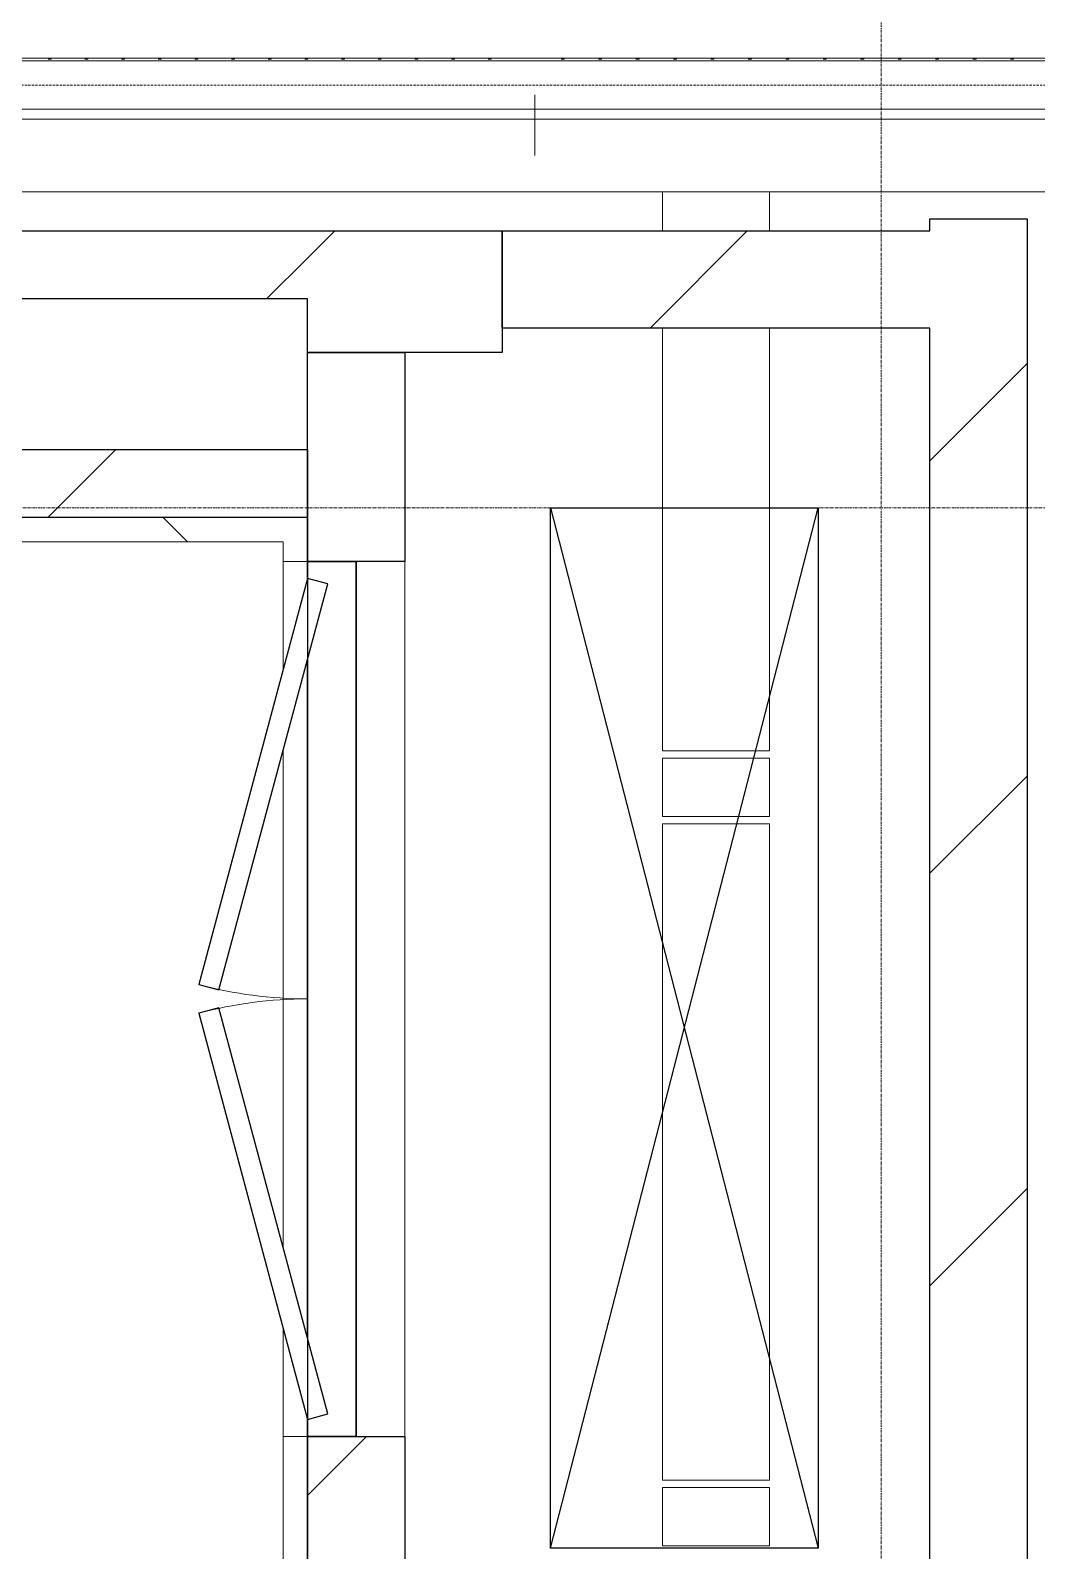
# Model space of a CAD drawing. Header units: millimetres. Extents: x 984 to 425800, y -34355 to 59419.
# Drawn here: x 390731 to 392800, y 34244 to 37371 of the extents above; entities that cross this region are included whole.
import ezdxf

# ---------------------------------------------------------------- set-up
doc = ezdxf.new("R2010")
doc.units = ezdxf.units.MM
doc.linetypes.add('DPA_Grid _ Level 100', pattern=[10, 5.5, -1.6, 1.3, -1.6])
doc.linetypes.add('DPA_Hidden 100', pattern=[7.2, 4.7, -2.5])
for name, color, linetype, lineweight in [('_ _ A-DETL-OPENING', 1, 'Continuous', 25), ('A-DETL', 1, 'Continuous', 70), ('A-DOOR-E', 2, 'Continuous', 25), ('A-DOOR-OPNG', 2, 'Continuous', 9), ('A-FLOR-E', 2, 'Continuous', 9), ('A-GENM', 1, 'Continuous', 9), ('A-GLAZ-CURT', 2, 'Continuous', 9), ('A-GLAZ-CWMG', 2, 'Continuous', 9), ('A-WALL', 5, 'Continuous', 9), ('A-WALL-FNSH', 2, 'Continuous', 9), ('A-WALL-PATT', 1, 'Continuous', 9), ('S-GRID', 251, 'Continuous', 9), ('WALL-E', 2, 'Continuous', 9)]:
    doc.layers.add(name, color=color, linetype=linetype, lineweight=lineweight)
pattern_1 = [(45, (1017098.2, 0), (-1060.66, 1060.66), []), (135, (1017098.2, 0), (-1060.66, -1060.66), [])]
pattern_2 = [(45, (1017098.17, 0), (-424.26407, 424.26407), [])]

# ---------------------------------------------------------------- blocks, each defined once
blk = doc.blocks.new('DPA_CP_Entrance Louver Grill Vertical Z - Louver Grill Vertical Z-18398506-4110-01 GROUND LEVEL - REFLECTED CEILING PLAN')
at = {"layer": 'A-GLAZ-CURT'}
for p, q in [((-691.1, 0), (-691.1, -50)), ((-691.1, -50), (-691.1, 0)), ((691.1, -50), (691.1, 0)), ((691.1, 0), (691.1, -50)), ((-691.1, -50), (-691.1, -125)), ((-691.1, -125), (-691.1, -50)), ((-691.1, -50), (-691.1, -125)), ((-691.1, -125), (-691.1, -50)), ((691.1, -50), (691.1, -125)), ((691.1, -125), (691.1, -50)), ((691.1, -50), (691.1, -125)), ((691.1, -125), (691.1, -50)), ((-641.1, -200), (-643.1, -200)), ((643.1, -200), (641.1, -200))]:
    blk.add_line(p, q, dxfattribs=at)
blk = doc.blocks.new('DPA_CP_Entrance Louver Grill Vertical Z - Louver Grill Vertical Z-18398571-4110-01 GROUND LEVEL - REFLECTED CEILING PLAN')
at = {"layer": 'A-GLAZ-CURT'}
for p, q in [((-716.1, 0), (-716.1, -50)), ((-716.1, -50), (-716.1, 0)), ((716.1, -50), (716.1, 0)), ((716.1, 0), (716.1, -50)), ((-716.1, -50), (-716.1, -125)), ((-716.1, -125), (-716.1, -50)), ((-716.1, -50), (-716.1, -125)), ((-716.1, -125), (-716.1, -50)), ((716.1, -50), (716.1, -125)), ((716.1, -125), (716.1, -50)), ((716.1, -50), (716.1, -125)), ((716.1, -125), (716.1, -50)), ((-666.1, -200), (-668.1, -200)), ((668.1, -200), (666.1, -200))]:
    blk.add_line(p, q, dxfattribs=at)
blk = doc.blocks.new('GM_Louver Grill Vertical Z - Z Profile-V51-4110-01 GROUND LEVEL - REFLECTED CEILING PLAN')
at = {"layer": 'A-GENM'}
for p, q in [((46.4, -73), (40, -73)), ((40, -73), (40, -75)), ((40, -75), (40, -73)), ((40, -73), (46.4, -73)), ((40, -75), (50, -75)), ((50, -75), (40, -75))]:
    blk.add_line(p, q, dxfattribs=at)
blk = doc.blocks.new('DPA_AC-DB-SW - A22_1800x1350 mm-11431926-4110-01 GROUND LEVEL - REFLECTED CEILING PLAN')
at = {"layer": 'A-DOOR-E'}
for p, q in [((-29.5, 323.9), (-865, 100)), ((-18.4, 282.4), (-29.5, 323.9)), ((29.5, 323.9), (18.4, 282.4)), ((865, 100), (29.5, 323.9)), ((-853.9, 58.5), (-18.4, 282.4)), ((18.4, 282.4), (853.9, 58.5)), ((-900, 100), (-865, 100)), ((900, 100), (-900, 100)), ((-900, 0), (-900, 100)), ((-900, 0), (-900, 100)), ((-865, 100), (-853.9, 58.5)), ((698.9, 100), (-698.9, 100)), ((-698.9, 100), (698.9, 100)), ((698.9, 100), (-698.9, 100)), ((853.9, 58.5), (865, 100)), ((865, 100), (900, 100)), ((900, 0), (900, 100)), ((900, 100), (900, 0)), ((-900, 0), (900, 0)), ((900, 0), (-900, 0)), ((-850, 0), (850, 0)), ((-850, 0), (850, 0))]:
    blk.add_line(p, q, dxfattribs=at)
at = {"layer": 'A-DOOR-OPNG'}
for centre, start, end in [((-865, 100), 0, 15.0039), ((865, 100), 164.9962, 180)]:
    blk.add_arc(centre, 865, start, end, dxfattribs=at)
blk = doc.blocks.new('DPA_CP_Entrance Louver Grill Vertical Z - Louver Grill Vertical Z-18398961-4110-01 GROUND LEVEL - REFLECTED CEILING PLAN')
at = {"layer": 'A-GLAZ-CURT'}
for p, q in [((-691.1, 0), (-691.1, -50)), ((-691.1, -50), (-691.1, 0)), ((691.1, -50), (691.1, 0)), ((691.1, 0), (691.1, -50)), ((-691.1, -50), (-691.1, -125)), ((-691.1, -125), (-691.1, -50)), ((-691.1, -50), (-691.1, -125)), ((-691.1, -125), (-691.1, -50)), ((691.1, -50), (691.1, -125)), ((691.1, -125), (691.1, -50)), ((691.1, -50), (691.1, -125)), ((691.1, -125), (691.1, -50))]:
    blk.add_line(p, q, dxfattribs=at)
blk = doc.blocks.new('DPA_CP_Entrance Louver Grill Vertical Z - Louver Grill Vertical Z-18399026-4110-01 GROUND LEVEL - REFLECTED CEILING PLAN')
at = {"layer": 'A-GLAZ-CURT'}
for p, q in [((-716.1, 0), (-716.1, -50)), ((-716.1, -50), (-716.1, 0)), ((716.1, -50), (716.1, 0)), ((716.1, 0), (716.1, -50)), ((-716.1, -50), (-716.1, -125)), ((-716.1, -125), (-716.1, -50)), ((-716.1, -50), (-716.1, -125)), ((-716.1, -125), (-716.1, -50)), ((716.1, -50), (716.1, -125)), ((716.1, -125), (716.1, -50)), ((716.1, -50), (716.1, -125)), ((716.1, -125), (716.1, -50))]:
    blk.add_line(p, q, dxfattribs=at)
blk = doc.blocks.new('GM_Louver Grill Vertical Z - Z Profile-12047619-4110-01 GROUND LEVEL - REFLECTED CEILING PLAN')
at = {"layer": 'A-GENM'}
for p, q in [((40, -75), (50, -75)), ((50, -75), (40, -75))]:
    blk.add_line(p, q, dxfattribs=at)
blk = doc.blocks.new('Rectangular Mullion - Entrance Louver Top-12064533-4110-01 GROUND LEVEL - REFLECTED CEILING PLAN')
at = {"layer": 'A-GLAZ-CWMG'}
for p, q in [((-629626.1, 37309), (-631058.3, 37309)), ((-631058.3, 37309), (-629626.1, 37309)), ((-631058.3, 37209), (-629626.1, 37209)), ((-631058.3, 37209), (-629626.1, 37209)), ((-631058.3, 37189), (-629626.1, 37189)), ((-631058.3, 37189), (-629626.1, 37189)), ((-631058.3, 37039), (-629626.1, 37039)), ((-631058.3, 37039), (-629626.1, 37039))]:
    blk.add_line(p, q, dxfattribs=at)
blk = doc.blocks.new('Rectangular Mullion - Entrance Louver Top-12064534-4110-01 GROUND LEVEL - REFLECTED CEILING PLAN')
at = {"layer": 'A-GLAZ-CWMG'}
for p, q in [((-623947.4, 37309), (-625329.6, 37309)), ((-625329.6, 37309), (-623947.4, 37309)), ((-623947.4, 37309), (-623947.4, 37039)), ((-623947.4, 37209), (-623947.4, 37309)), ((-625329.6, 37209), (-623947.4, 37209)), ((-625329.6, 37209), (-623947.4, 37209)), ((-625329.6, 37189), (-623947.4, 37189)), ((-625329.6, 37189), (-623947.4, 37189)), ((-623947.4, 37189), (-623947.4, 37209)), ((-623947.4, 37039), (-623947.4, 37189)), ((-625329.6, 37039), (-623947.4, 37039)), ((-625329.6, 37039), (-623947.4, 37039))]:
    blk.add_line(p, q, dxfattribs=at)
blk = doc.blocks.new('Rectangular Mullion - 50x200-12064535-4110-01 GROUND LEVEL - REFLECTED CEILING PLAN')
at = {"layer": 'A-GLAZ-CWMG'}
for p, q in [((-631058.3, 37314), (-629626.1, 37314)), ((-629626.1, 37314), (-631058.3, 37314))]:
    blk.add_line(p, q, dxfattribs=at)
blk = doc.blocks.new('Rectangular Mullion - 50x200-12064536-4110-01 GROUND LEVEL - REFLECTED CEILING PLAN')
at = {"layer": 'A-GLAZ-CWMG'}
for p, q in [((-625329.6, 37314), (-623947.4, 37314)), ((-623947.4, 37314), (-625329.6, 37314)), ((-623947.4, 37314), (-623947.4, 37114)), ((-623947.4, 37114), (-623947.4, 37314))]:
    blk.add_line(p, q, dxfattribs=at)
blk = doc.blocks.new('System Panel - DPA-AR_Metal Ceiling Rectangular Panel-12710736-4110-01 GROUND LEVEL - REFLECTED CEILING PLAN')
at = {"layer": 'A-GLAZ-CURT'}
for p, q in [((-624847.4, 35739.1), (-625067.4, 35739.1)), ((-625067.4, 35739.1), (-625067.4, 34389.1)), ((-625067.4, 34389.1), (-625067.4, 35739.1)), ((-625067.4, 35739.1), (-624847.4, 35739.1)), ((-624847.4, 34389.1), (-624847.4, 35739.1)), ((-624847.4, 35739.1), (-624847.4, 34389.1)), ((-625067.4, 34389.1), (-624847.4, 34389.1)), ((-624847.4, 34389.1), (-625067.4, 34389.1))]:
    blk.add_line(p, q, dxfattribs=at)
blk = doc.blocks.new('DPA_CP_Metal Ceiling Panel - Vertical Panel Entrance-12710700-4110-01 GROUND LEVEL - REFLECTED CEILING PLAN')
at = {"layer": 'A-GLAZ-CURT'}
for p, q in [((-625067.4, 35754.1), (-625067.4, 35874.1)), ((-625067.4, 35874.1), (-624847.4, 35874.1)), ((-624847.4, 35874.1), (-625067.4, 35874.1)), ((-625067.4, 35874.1), (-625067.4, 35754.1)), ((-625067.4, 35754.1), (-625067.4, 35874.1)), ((-625067.4, 35874.1), (-624847.4, 35874.1)), ((-624847.4, 35754.1), (-624847.4, 35874.1)), ((-624847.4, 35754.1), (-624847.4, 35874.1)), ((-624847.4, 35874.1), (-624847.4, 35754.1)), ((-625067.4, 35754.1), (-624847.4, 35754.1)), ((-625067.4, 35754.1), (-624847.4, 35754.1)), ((-624847.4, 35754.1), (-625067.4, 35754.1))]:
    blk.add_line(p, q, dxfattribs=at)
blk = doc.blocks.new('System Panel - DPA-AR_Metal Ceiling Rectangular Panel-12710072-4110-01 GROUND LEVEL - REFLECTED CEILING PLAN')
at = {"layer": 'A-GLAZ-CURT'}
for p, q in [((-625067.4, 36959), (-625067.4, 37039)), ((-625067.4, 37039), (-624847.4, 37039)), ((-624847.4, 37039), (-625067.4, 37039)), ((-625067.4, 37039), (-625067.4, 36959)), ((-624847.4, 37039), (-624847.4, 36959)), ((-624847.4, 36959), (-624847.4, 37039)), ((-625067.4, 35889.1), (-625067.4, 36759)), ((-625067.4, 36759), (-625067.4, 35889.1)), ((-624847.4, 36759), (-624847.4, 35889.1)), ((-624847.4, 35889.1), (-624847.4, 36759)), ((-624847.4, 35889.1), (-625067.4, 35889.1)), ((-625067.4, 35889.1), (-624847.4, 35889.1))]:
    blk.add_line(p, q, dxfattribs=at)
blk = doc.blocks.new('System Panel - DPA-AR_Metal Ceiling Rectangular Panel-16088886-4110-01 GROUND LEVEL - REFLECTED CEILING PLAN')
at = {"layer": 'A-GLAZ-CURT'}
for p, q in [((-626757.4, 36959), (-626757.4, 37039)), ((-626757.4, 37039), (-625067.4, 37039)), ((-625067.4, 37039), (-626757.4, 37039)), ((-626757.4, 37039), (-626757.4, 36959)), ((-625067.4, 37039), (-625067.4, 36959)), ((-625067.4, 36959), (-625067.4, 37039)), ((-625067.4, 36959), (-626757.4, 36959)), ((-626757.4, 36959), (-625067.4, 36959))]:
    blk.add_line(p, q, dxfattribs=at)

msp = doc.modelspace()

# ---------------------------------------------------------------- hatches: boundary and pattern name
at = {"layer": 'A-WALL-PATT'}
h = msp.add_hatch(dxfattribs=at)
h.set_pattern_fill('FP_2', color=256, style=0, pattern_type=2)
h.set_pattern_definition(pattern_2)
h.paths.add_polyline_path([(392780.8, 31349), (392780.8, 36984), (392580.8, 36984), (392580.8, 31349)])
h = msp.add_hatch(dxfattribs=at)
h.set_pattern_fill('FP_2', color=256, style=0, pattern_type=2)
h.set_pattern_definition(pattern_2)
h.paths.add_polyline_path([(390210.6, 36819), (391300.8, 36819), (391300.8, 36959), (389131.3, 36959), (389131.3, 36819)])
h = msp.add_hatch(dxfattribs=at)
h.set_pattern_fill('FP_2', color=256, style=0, pattern_type=2)
h.set_pattern_definition(pattern_2)
h.paths.add_polyline_path([(391300.8, 36709), (391700.8, 36709), (391700.8, 36959), (391300.8, 36959), (391300.8, 36819)])
h = msp.add_hatch(dxfattribs=at)
h.set_pattern_fill('FP_2', color=256, style=0, pattern_type=2)
h.set_pattern_definition(pattern_2)
h.paths.add_polyline_path([(391700.8, 36759), (392580.8, 36759), (392580.8, 36959), (391700.8, 36959), (391700.8, 36849.2)])
h = msp.add_hatch(dxfattribs=at)
h.set_pattern_fill('FP_2', color=256, style=0, pattern_type=2)
h.set_pattern_definition(pattern_2)
h.paths.add_polyline_path([(391300.8, 31549), (391500.8, 31549), (391500.8, 32079), (391300.8, 32079)])
h.paths.add_polyline_path([(391300.8, 33879), (391500.8, 33879), (391500.8, 34479), (391300.8, 34479)])
h.paths.add_polyline_path([(391300.8, 36279), (391500.8, 36279), (391500.8, 36709), (391300.8, 36709), (391300.8, 36369)])
h = msp.add_hatch(dxfattribs=at)
h.set_pattern_fill('FP_2', color=256, style=0, pattern_type=2)
h.set_pattern_definition(pattern_2)
h.paths.add_polyline_path([(391300.8, 36369), (391300.8, 36509), (388871.3, 36509), (388871.3, 36369), (390210.6, 36369)])
h = msp.add_hatch(dxfattribs=at)
h.set_pattern_fill('FP_7', color=256, style=0, pattern_type=2)
h.set_pattern_definition(pattern_1)
h.paths.add_polyline_path([(390210.6, 36319), (391250.8, 36319), (391250.8, 36369), (388681.3, 36369), (388681.3, 36319)])
h = msp.add_hatch(dxfattribs=at)
h.set_pattern_fill('FP_7', color=256, style=0, pattern_type=2)
h.set_pattern_definition(pattern_1)
h.paths.add_polyline_path([(391250.8, 17889), (391300.8, 17889), (391300.8, 32079), (391250.8, 32079), (391250.8, 18116)])
h.paths.add_polyline_path([(391300.8, 33879), (391300.8, 34479), (391250.8, 34479), (391250.8, 33879)])
h.paths.add_polyline_path([(391250.8, 36279), (391300.8, 36279), (391300.8, 36369), (391250.8, 36369), (391250.8, 36319)])

# ---------------------------------------------------------------- linework, layer by layer
at = {"layer": '_ _ A-DETL-OPENING'}
for p, q in [((391800.8, 34249), (391800.8, 36389)), ((391800.8, 36389), (392350.8, 36389)), ((391800.8, 34249), (392350.8, 36389)), ((391800.8, 36389), (392350.8, 34249)), ((392350.8, 36389), (392350.8, 34249)), ((392350.8, 34249), (391800.8, 34249))]:
    msp.add_line(p, q, dxfattribs=at)
at = {"layer": 'A-DETL', "linetype": 'DPA_Hidden 100', "lineweight": 9}
msp.add_line((393380.8, 37259), (383280.8, 37259), dxfattribs=at)
at = {"layer": 'A-FLOR-E'}
for p, q in [((392030.8, 36389), (391800.8, 36389)), ((391800.8, 36389), (391800.8, 34249)), ((391800.8, 36389), (392030.8, 36389)), ((391800.8, 34249), (391800.8, 36389)), ((392350.8, 36389), (392250.8, 36389)), ((392250.8, 36389), (392350.8, 36389)), ((392350.8, 34249), (392350.8, 36389)), ((392350.8, 36389), (392350.8, 34249)), ((391800.8, 34249), (392350.8, 34249)), ((392350.8, 34249), (391800.8, 34249))]:
    msp.add_line(p, q, dxfattribs=at)
at = {"layer": 'A-WALL', "color": 7, "lineweight": 25}
for p, q in [((392580.8, 36959), (392580.8, 36984)), ((392580.8, 36984), (392780.8, 36984)), ((392780.8, 36984), (392780.8, 31349)), ((389131.3, 36959), (391300.8, 36959)), ((391300.8, 36959), (391700.8, 36959)), ((391700.8, 36759), (391700.8, 36959)), ((391700.8, 36959), (392580.8, 36959)), ((391700.8, 36959), (391700.8, 36709)), ((391300.8, 36819), (389131.3, 36819)), ((391300.8, 36709), (391300.8, 36819)), ((392580.8, 36759), (391700.8, 36759)), ((392580.8, 34199), (392580.8, 36759)), ((391700.8, 36709), (391300.8, 36709)), ((391300.8, 36369), (391300.8, 36709)), ((391300.8, 36709), (391400.8, 36709)), ((391400.8, 36709), (391500.8, 36709)), ((391500.8, 36709), (391500.8, 36279)), ((388871.3, 36509), (391300.8, 36509)), ((391300.8, 36509), (391300.8, 36369)), ((391300.8, 36369), (388871.3, 36369)), ((391300.8, 36369), (391300.8, 36279)), ((391300.8, 36279), (391300.8, 36369)), ((391400.8, 36279), (391300.8, 36279)), ((391500.8, 36279), (391400.8, 36279)), ((391300.8, 34479), (391300.8, 33879)), ((391300.8, 34479), (391400.8, 34479)), ((391300.8, 33879), (391300.8, 34479)), ((391400.8, 34479), (391500.8, 34479)), ((391500.8, 34479), (391500.8, 34199))]:
    msp.add_line(p, q, dxfattribs=at)
at = {"layer": 'A-WALL-FNSH', "color": 250}
for p, q in [((388731.3, 36369), (391250.8, 36369)), ((391250.8, 36369), (391300.8, 36369)), ((391250.8, 36319), (388681.3, 36319)), ((391250.8, 36279), (391250.8, 36319)), ((391300.8, 36279), (391250.8, 36279)), ((391250.8, 33879), (391250.8, 34479)), ((391250.8, 34479), (391300.8, 34479))]:
    msp.add_line(p, q, dxfattribs=at)
at = {"layer": 'S-GRID', "linetype": 'DPA_Grid _ Level 100'}
for p, q in [((392480.8, -30742.3), (392480.8, 54919.2)), ((340815.8, 36389), (415577.1, 36389))]:
    msp.add_line(p, q, dxfattribs=at)
at = {"layer": 'WALL-E'}
for p, q in [((391800.8, 36389), (391800.8, 34249)), ((391800.8, 34249), (391800.8, 36389)), ((391800.8, 36389), (391800.8, 34249)), ((391800.8, 34249), (391800.8, 36389)), ((391250.8, 36279), (391250.8, 36057.5)), ((391250.8, 36279), (391300.8, 36279)), ((391300.8, 36279), (391500.8, 36279)), ((391500.8, 34479), (391500.8, 36279)), ((391250.8, 35891.4), (391250.8, 34866.7)), ((391250.8, 34700.6), (391250.8, 34479)), ((391300.8, 34479), (391250.8, 34479)), ((391300.8, 34479), (391500.8, 34479))]:
    msp.add_line(p, q, dxfattribs=at)

# ---------------------------------------------------------------- block references
at = {"layer": 'A-DOOR-E', "rotation": 90}
msp.add_blockref('DPA_AC-DB-SW - A22_1800x1350 mm-11431926-4110-01 GROUND LEVEL - REFLECTED CEILING PLAN', (391400.8, 35379), dxfattribs=at)
at = {"layer": 'A-GENM', "rotation": 180}
for name, p in [('GM_Louver Grill Vertical Z - Z Profile-V51-4110-01 GROUND LEVEL - REFLECTED CEILING PLAN', (390813.5, 37239)), ('GM_Louver Grill Vertical Z - Z Profile-12047619-4110-01 GROUND LEVEL - REFLECTED CEILING PLAN', (390813.5, 37239)), ('GM_Louver Grill Vertical Z - Z Profile-V51-4110-01 GROUND LEVEL - REFLECTED CEILING PLAN', (390889, 37239)), ('GM_Louver Grill Vertical Z - Z Profile-12047619-4110-01 GROUND LEVEL - REFLECTED CEILING PLAN', (390889, 37239)), ('GM_Louver Grill Vertical Z - Z Profile-V51-4110-01 GROUND LEVEL - REFLECTED CEILING PLAN', (390964.4, 37239)), ('GM_Louver Grill Vertical Z - Z Profile-12047619-4110-01 GROUND LEVEL - REFLECTED CEILING PLAN', (390964.4, 37239)), ('GM_Louver Grill Vertical Z - Z Profile-V51-4110-01 GROUND LEVEL - REFLECTED CEILING PLAN', (391039.8, 37239)), ('GM_Louver Grill Vertical Z - Z Profile-12047619-4110-01 GROUND LEVEL - REFLECTED CEILING PLAN', (391039.8, 37239)), ('GM_Louver Grill Vertical Z - Z Profile-V51-4110-01 GROUND LEVEL - REFLECTED CEILING PLAN', (391115.2, 37239)), ('GM_Louver Grill Vertical Z - Z Profile-12047619-4110-01 GROUND LEVEL - REFLECTED CEILING PLAN', (391115.2, 37239)), ('GM_Louver Grill Vertical Z - Z Profile-V51-4110-01 GROUND LEVEL - REFLECTED CEILING PLAN', (391190.6, 37239)), ('GM_Louver Grill Vertical Z - Z Profile-12047619-4110-01 GROUND LEVEL - REFLECTED CEILING PLAN', (391190.6, 37239)), ('GM_Louver Grill Vertical Z - Z Profile-V51-4110-01 GROUND LEVEL - REFLECTED CEILING PLAN', (391266.1, 37239)), ('GM_Louver Grill Vertical Z - Z Profile-12047619-4110-01 GROUND LEVEL - REFLECTED CEILING PLAN', (391266.1, 37239)), ('GM_Louver Grill Vertical Z - Z Profile-V51-4110-01 GROUND LEVEL - REFLECTED CEILING PLAN', (391341.5, 37239)), ('GM_Louver Grill Vertical Z - Z Profile-12047619-4110-01 GROUND LEVEL - REFLECTED CEILING PLAN', (391341.5, 37239)), ('GM_Louver Grill Vertical Z - Z Profile-V51-4110-01 GROUND LEVEL - REFLECTED CEILING PLAN', (391416.9, 37239)), ('GM_Louver Grill Vertical Z - Z Profile-12047619-4110-01 GROUND LEVEL - REFLECTED CEILING PLAN', (391416.9, 37239)), ('GM_Louver Grill Vertical Z - Z Profile-V51-4110-01 GROUND LEVEL - REFLECTED CEILING PLAN', (391492.3, 37239)), ('GM_Louver Grill Vertical Z - Z Profile-12047619-4110-01 GROUND LEVEL - REFLECTED CEILING PLAN', (391492.3, 37239)), ('GM_Louver Grill Vertical Z - Z Profile-V51-4110-01 GROUND LEVEL - REFLECTED CEILING PLAN', (391567.8, 37239)), ('GM_Louver Grill Vertical Z - Z Profile-12047619-4110-01 GROUND LEVEL - REFLECTED CEILING PLAN', (391567.8, 37239)), ('GM_Louver Grill Vertical Z - Z Profile-V51-4110-01 GROUND LEVEL - REFLECTED CEILING PLAN', (391643.2, 37239)), ('GM_Louver Grill Vertical Z - Z Profile-12047619-4110-01 GROUND LEVEL - REFLECTED CEILING PLAN', (391643.2, 37239)), ('GM_Louver Grill Vertical Z - Z Profile-V51-4110-01 GROUND LEVEL - REFLECTED CEILING PLAN', (391718.6, 37239)), ('GM_Louver Grill Vertical Z - Z Profile-12047619-4110-01 GROUND LEVEL - REFLECTED CEILING PLAN', (391718.6, 37239)), ('GM_Louver Grill Vertical Z - Z Profile-V51-4110-01 GROUND LEVEL - REFLECTED CEILING PLAN', (391868.6, 37239)), ('GM_Louver Grill Vertical Z - Z Profile-12047619-4110-01 GROUND LEVEL - REFLECTED CEILING PLAN', (391868.6, 37239)), ('GM_Louver Grill Vertical Z - Z Profile-V51-4110-01 GROUND LEVEL - REFLECTED CEILING PLAN', (391945.6, 37239)), ('GM_Louver Grill Vertical Z - Z Profile-12047619-4110-01 GROUND LEVEL - REFLECTED CEILING PLAN', (391945.6, 37239)), ('GM_Louver Grill Vertical Z - Z Profile-V51-4110-01 GROUND LEVEL - REFLECTED CEILING PLAN', (392022.6, 37239)), ('GM_Louver Grill Vertical Z - Z Profile-12047619-4110-01 GROUND LEVEL - REFLECTED CEILING PLAN', (392022.6, 37239)), ('GM_Louver Grill Vertical Z - Z Profile-V51-4110-01 GROUND LEVEL - REFLECTED CEILING PLAN', (392099.6, 37239)), ('GM_Louver Grill Vertical Z - Z Profile-12047619-4110-01 GROUND LEVEL - REFLECTED CEILING PLAN', (392099.6, 37239)), ('GM_Louver Grill Vertical Z - Z Profile-V51-4110-01 GROUND LEVEL - REFLECTED CEILING PLAN', (392176.7, 37239)), ('GM_Louver Grill Vertical Z - Z Profile-12047619-4110-01 GROUND LEVEL - REFLECTED CEILING PLAN', (392176.7, 37239)), ('GM_Louver Grill Vertical Z - Z Profile-V51-4110-01 GROUND LEVEL - REFLECTED CEILING PLAN', (392253.7, 37239)), ('GM_Louver Grill Vertical Z - Z Profile-12047619-4110-01 GROUND LEVEL - REFLECTED CEILING PLAN', (392253.7, 37239)), ('GM_Louver Grill Vertical Z - Z Profile-V51-4110-01 GROUND LEVEL - REFLECTED CEILING PLAN', (392330.7, 37239)), ('GM_Louver Grill Vertical Z - Z Profile-12047619-4110-01 GROUND LEVEL - REFLECTED CEILING PLAN', (392330.7, 37239)), ('GM_Louver Grill Vertical Z - Z Profile-V51-4110-01 GROUND LEVEL - REFLECTED CEILING PLAN', (392407.7, 37239)), ('GM_Louver Grill Vertical Z - Z Profile-12047619-4110-01 GROUND LEVEL - REFLECTED CEILING PLAN', (392407.7, 37239)), ('GM_Louver Grill Vertical Z - Z Profile-V51-4110-01 GROUND LEVEL - REFLECTED CEILING PLAN', (392484.7, 37239)), ('GM_Louver Grill Vertical Z - Z Profile-12047619-4110-01 GROUND LEVEL - REFLECTED CEILING PLAN', (392484.7, 37239)), ('GM_Louver Grill Vertical Z - Z Profile-V51-4110-01 GROUND LEVEL - REFLECTED CEILING PLAN', (392561.7, 37239)), ('GM_Louver Grill Vertical Z - Z Profile-12047619-4110-01 GROUND LEVEL - REFLECTED CEILING PLAN', (392561.7, 37239)), ('GM_Louver Grill Vertical Z - Z Profile-V51-4110-01 GROUND LEVEL - REFLECTED CEILING PLAN', (392638.7, 37239)), ('GM_Louver Grill Vertical Z - Z Profile-12047619-4110-01 GROUND LEVEL - REFLECTED CEILING PLAN', (392638.7, 37239)), ('GM_Louver Grill Vertical Z - Z Profile-V51-4110-01 GROUND LEVEL - REFLECTED CEILING PLAN', (392715.7, 37239)), ('GM_Louver Grill Vertical Z - Z Profile-12047619-4110-01 GROUND LEVEL - REFLECTED CEILING PLAN', (392715.7, 37239)), ('GM_Louver Grill Vertical Z - Z Profile-V51-4110-01 GROUND LEVEL - REFLECTED CEILING PLAN', (392792.7, 37239)), ('GM_Louver Grill Vertical Z - Z Profile-12047619-4110-01 GROUND LEVEL - REFLECTED CEILING PLAN', (392792.7, 37239))]:
    msp.add_blockref(name, p, dxfattribs=at)
at = {"layer": 'A-GLAZ-CURT', "rotation": 180}
for name, p in [('DPA_CP_Entrance Louver Grill Vertical Z - Louver Grill Vertical Z-18398571-4110-01 GROUND LEVEL - REFLECTED CEILING PLAN', (391052.5, 37114)), ('DPA_CP_Entrance Louver Grill Vertical Z - Louver Grill Vertical Z-18398506-4110-01 GROUND LEVEL - REFLECTED CEILING PLAN', (392459.7, 37114)), ('DPA_CP_Entrance Louver Grill Vertical Z - Louver Grill Vertical Z-18399026-4110-01 GROUND LEVEL - REFLECTED CEILING PLAN', (391052.5, 37114)), ('DPA_CP_Entrance Louver Grill Vertical Z - Louver Grill Vertical Z-18398961-4110-01 GROUND LEVEL - REFLECTED CEILING PLAN', (392459.7, 37114))]:
    msp.add_blockref(name, p, dxfattribs=at)
at = {"layer": 'A-GLAZ-CURT'}
for name, p in [('System Panel - DPA-AR_Metal Ceiling Rectangular Panel-16088886-4110-01 GROUND LEVEL - REFLECTED CEILING PLAN', (1017098.2, 0)), ('System Panel - DPA-AR_Metal Ceiling Rectangular Panel-12710072-4110-01 GROUND LEVEL - REFLECTED CEILING PLAN', (1017098.2, 0)), ('DPA_CP_Metal Ceiling Panel - Vertical Panel Entrance-12710700-4110-01 GROUND LEVEL - REFLECTED CEILING PLAN', (1017098.2, 0)), ('System Panel - DPA-AR_Metal Ceiling Rectangular Panel-12710736-4110-01 GROUND LEVEL - REFLECTED CEILING PLAN', (1017098.2, 0)), ('DPA_CP_Metal Ceiling Panel - Vertical Panel Entrance-12710700-4110-01 GROUND LEVEL - REFLECTED CEILING PLAN', (1017098.2, -1500))]:
    msp.add_blockref(name, p, dxfattribs=at)
at = {"layer": 'A-GLAZ-CWMG'}
for name, p in [('Rectangular Mullion - 50x200-12064535-4110-01 GROUND LEVEL - REFLECTED CEILING PLAN', (1021394.7, 0)), ('Rectangular Mullion - Entrance Louver Top-12064533-4110-01 GROUND LEVEL - REFLECTED CEILING PLAN', (1021394.7, 0)), ('Rectangular Mullion - 50x200-12064536-4110-01 GROUND LEVEL - REFLECTED CEILING PLAN', (1017098.2, 0)), ('Rectangular Mullion - Entrance Louver Top-12064534-4110-01 GROUND LEVEL - REFLECTED CEILING PLAN', (1017098.2, 0))]:
    msp.add_blockref(name, p, dxfattribs=at)

doc.saveas('drawing.dxf')
